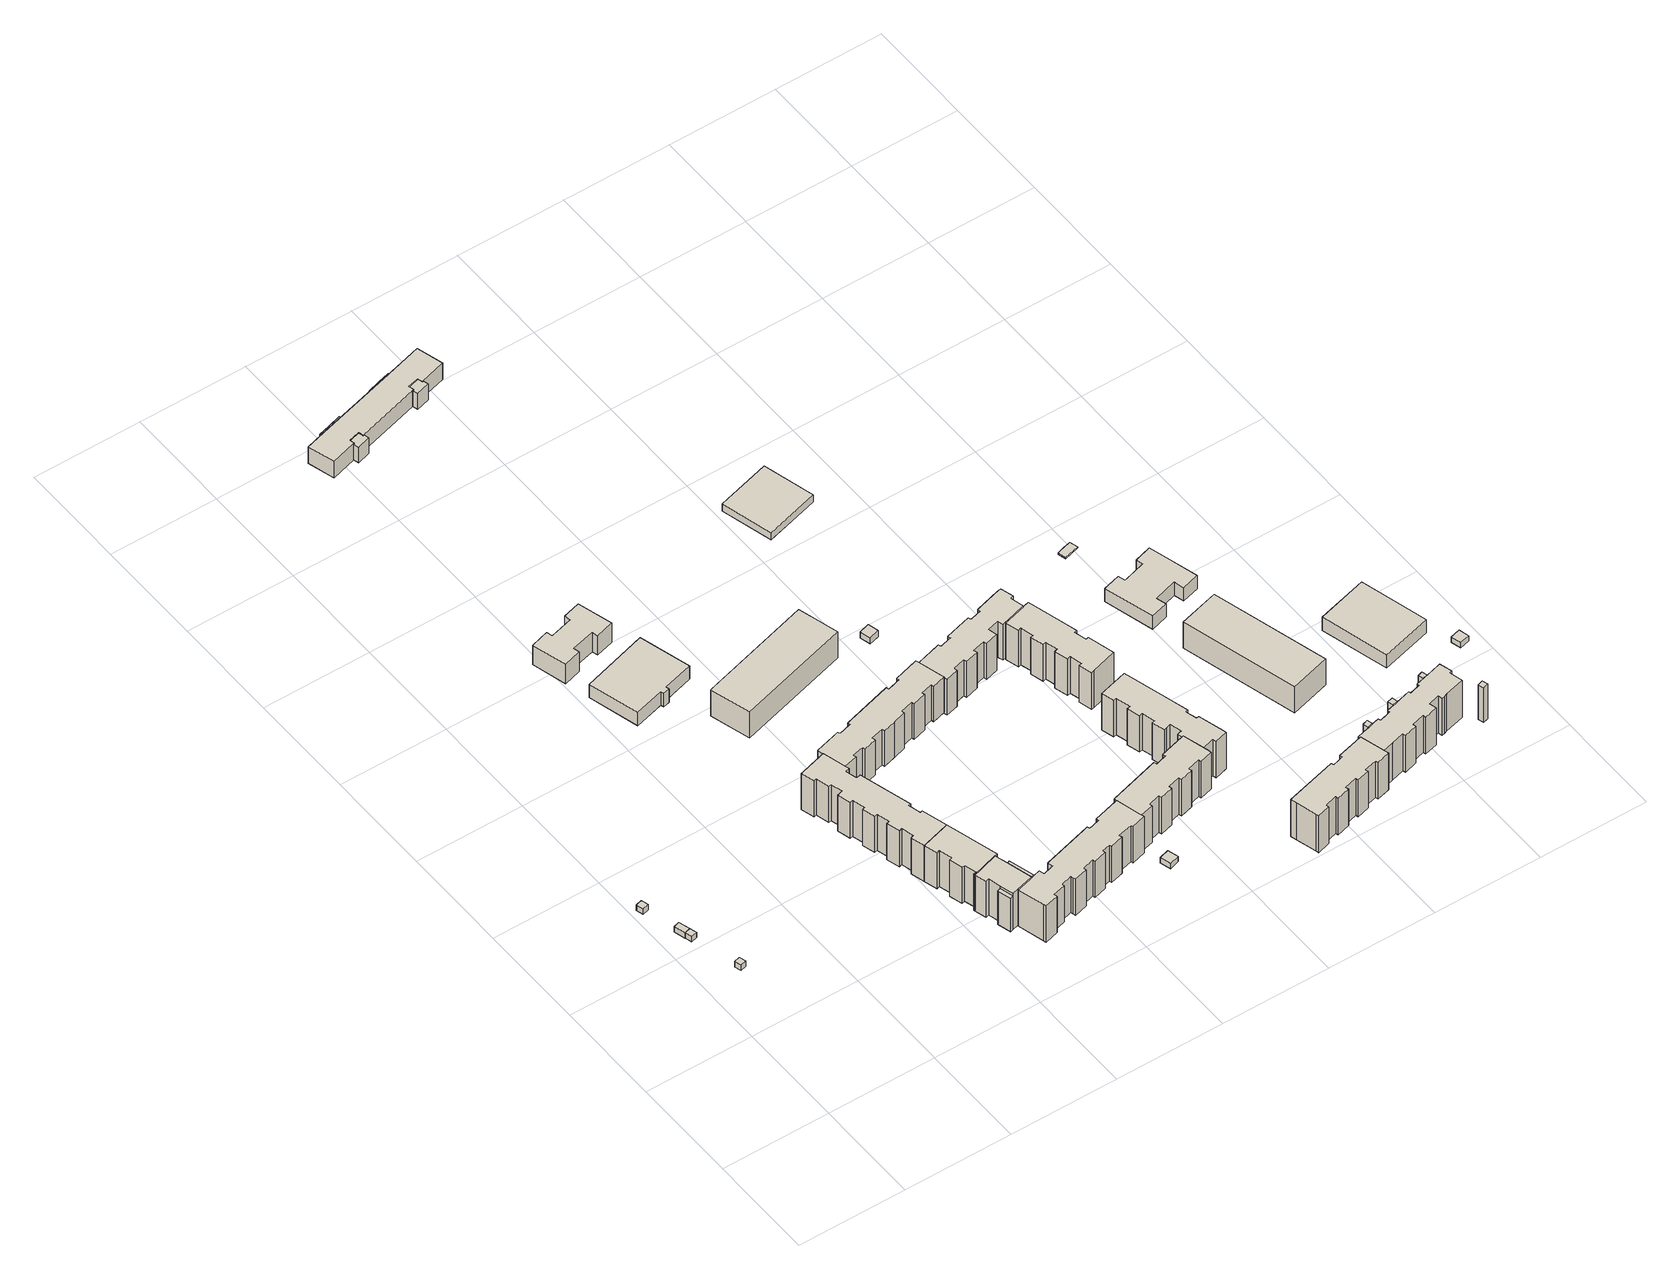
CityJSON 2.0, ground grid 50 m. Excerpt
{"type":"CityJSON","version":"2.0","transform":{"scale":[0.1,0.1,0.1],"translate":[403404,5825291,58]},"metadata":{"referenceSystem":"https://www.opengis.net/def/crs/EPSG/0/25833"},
"CityObjects":{
"building1":{"type":"Building","attributes":{"Gemeindeschluessel":"11000010","BezugspunktDach":"2200","function":"51009_1610","measuredHeight":3.22,"storeysAboveGround":0},"address":[{"country":"Germany","locality":"Berlin"}],"geometry":[{"type":"Solid","lod":"1","boundaries":[[[[0,1,2,3]],[[4,5,6,7]],[[4,7,3,2]],[[5,4,2,1]],[[6,5,1,0]],[[7,6,0,3]]]]}]},
"building2":{"type":"Building","attributes":{"Gemeindeschluessel":"11000010","BezugspunktDach":"2200","function":"51009_1610","measuredHeight":2.99,"storeysAboveGround":0},"address":[{"country":"Germany","locality":"Berlin"}],"geometry":[{"type":"Solid","lod":"1","boundaries":[[[[8,9,10,11]],[[12,13,14,15]],[[12,15,11,10]],[[13,12,10,9]],[[14,13,9,8]],[[15,14,8,11]]]]}]},
"building3":{"type":"Building","attributes":{"Gemeindeschluessel":"11000010","BezugspunktDach":"2200","function":"31001_2523","measuredHeight":3,"storeysAboveGround":1},"address":[{"country":"Germany","locality":"Berlin","thoroughfareNumber":"44 (1)","thoroughfareName":"Eichhorster Straße"}],"geometry":[{"type":"Solid","lod":"1","boundaries":[[[[11,10,16,17]],[[18,19,20,21]],[[18,21,17,16]],[[19,18,16,10]],[[20,19,10,11]],[[21,20,11,17]]]]}]},
"building4":{"type":"Building","attributes":{"Gemeindeschluessel":"11000010","BezugspunktDach":"2200","function":"51009_1610","measuredHeight":3.11,"storeysAboveGround":0},"address":[{"country":"Germany","locality":"Berlin"}],"geometry":[{"type":"Solid","lod":"1","boundaries":[[[[22,23,24,25]],[[26,27,28,29]],[[26,29,25,24]],[[27,26,24,23]],[[28,27,23,22]],[[29,28,22,25]]]]}]},
"building5":{"type":"Building","attributes":{"Gemeindeschluessel":"11000010","function":"31001_1010"},"address":[{"country":"Germany","locality":"Berlin","thoroughfareNumber":"14, 16, 18","thoroughfareName":"Schorfheidestraße"}],"children":["building5-1","building5-2","building5-3","building5-4"]},
"building5-1":{"type":"BuildingPart","attributes":{"BezugspunktDach":"2200","measuredHeight":19.96,"storeysAboveGround":6},"parents":["building5"],"geometry":[{"type":"MultiSurface","lod":"1","boundaries":[[[30,31,32,33,34,35,36,37,38,39,40,41,42,43]],[[44,45,46,47,48,49,50,51,52,53,54,55,56,57]],[[44,57,43,42]],[[45,44,42,41]],[[46,45,41,40]],[[47,46,40,39]],[[58,38,39,38]],[[49,48,38,37]],[[50,49,37,36]],[[51,50,36,35]],[[52,51,35,34]],[[53,52,34,33]],[[54,53,33,32]],[[55,54,32,31]],[[56,55,31,30]],[[57,56,30,43]],[[48,47,39,38,58]]]}]},
"building5-2":{"type":"BuildingPart","attributes":{"BezugspunktDach":"2200","measuredHeight":19.95,"storeysAboveGround":6},"parents":["building5"],"geometry":[{"type":"MultiSurface","lod":"1","boundaries":[[[59,60,61,62,63,64,65,39,38]],[[47,66,67,68,69,70,71,72,48]],[[66,47,39,65]],[[68,67,64,63]],[[69,68,63,62]],[[73,74,69,62,61]],[[71,70,61,60]],[[72,71,60,59]],[[48,72,59,38]],[[47,48,38,39]],[[75,66,76,65,64,67]],[[70,69,74,73]]]}]},
"building5-3":{"type":"BuildingPart","attributes":{"BezugspunktDach":"2200","measuredHeight":20.09,"storeysAboveGround":6},"parents":["building5"],"geometry":[{"type":"MultiSurface","lod":"1","boundaries":[[[77,78,79,80]],[[81,82,67,66]],[[81,66,80,79]],[[82,81,79,78]],[[67,82,78,77]],[[66,65,64,77,80]],[[83,67,64,65,66]]]}]},
"building5-4":{"type":"BuildingPart","attributes":{"BezugspunktDach":"2200","measuredHeight":19.16,"storeysAboveGround":6},"parents":["building5"],"geometry":[{"type":"Solid","lod":"1","boundaries":[[[[84,74,73,85]],[[70,69,86,87]],[[70,87,85,73]],[[86,69,74,84]],[[87,86,84,85]],[[69,70,73,74]]]]}]},
"building6":{"type":"Building","attributes":{"Gemeindeschluessel":"11000010","BezugspunktDach":"2200","function":"31001_1010","measuredHeight":19.92,"storeysAboveGround":6},"address":[{"country":"Germany","locality":"Berlin","thoroughfareNumber":"20, 22, 24, 26","thoroughfareName":"Schorfheidestraße"}],"geometry":[{"type":"Solid","lod":"1","boundaries":[[[[88,89,90,91,92,93,94,95,96,97,98,99,100,101,102,103,104,105,106,43,42,41,107,108,109,110,111,112,113,114,115,116,117,118,119]],[[120,121,122,123,124,125,126,127,128,129,130,131,45,44,57,132,133,134,135,136,137,138,139,140,141,142,143,144,145,146,147,148,149,150,151]],[[120,151,119,118]],[[121,120,118,117]],[[122,121,117,116]],[[123,122,116,115]],[[124,123,115,114]],[[125,124,114,113]],[[126,125,113,112]],[[127,126,112,111]],[[128,127,111,110]],[[129,128,110,109]],[[130,129,109,108]],[[131,130,108,107]],[[45,131,107,41]],[[44,45,41,42]],[[57,44,42,43]],[[132,57,43,106]],[[133,132,106,105]],[[134,133,105,104]],[[135,134,104,103]],[[136,135,103,102]],[[137,136,102,101]],[[138,137,101,100]],[[139,138,100,99]],[[140,139,99,98]],[[141,140,98,97]],[[142,141,97,96]],[[143,142,96,95]],[[144,143,95,94]],[[145,144,94,93]],[[146,145,93,92]],[[147,146,92,91]],[[148,147,91,90]],[[149,148,90,89]],[[150,149,89,88]],[[151,150,88,119]]]]}]},
"building7":{"type":"Building","attributes":{"Gemeindeschluessel":"11000010","BezugspunktDach":"2200","function":"31001_3021","measuredHeight":10.74,"storeysAboveGround":3},"address":[{"country":"Germany","locality":"Berlin","thoroughfareNumber":"42 (1)","thoroughfareName":"Schorfheidestraße"}],"geometry":[{"type":"Solid","lod":"1","boundaries":[[[[152,153,154,155,156,157,158,159,160,161,162,163]],[[164,165,166,167,168,169,170,171,172,173,174,175]],[[164,175,163,162]],[[165,164,162,161]],[[166,165,161,160]],[[167,166,160,159]],[[168,167,159,158]],[[169,168,158,157]],[[170,169,157,156]],[[171,170,156,155]],[[172,171,155,154]],[[173,172,154,153]],[[174,173,153,152]],[[175,174,152,163]]]]}]},
"building8":{"type":"Building","attributes":{"Gemeindeschluessel":"11000010","BezugspunktDach":"2200","function":"31001_3021","measuredHeight":7.27,"storeysAboveGround":1},"address":[{"country":"Germany","locality":"Berlin","thoroughfareNumber":"42 (2)","thoroughfareName":"Schorfheidestraße"}],"geometry":[{"type":"Solid","lod":"1","boundaries":[[[[176,177,178,179,180,181,182,183]],[[184,185,186,187,188,189,190,191]],[[184,191,183,182]],[[185,184,182,181]],[[186,185,181,180]],[[187,186,180,179]],[[188,187,179,178]],[[189,188,178,177]],[[190,189,177,176]],[[191,190,176,183]]]]}]},
"building9":{"type":"Building","attributes":{"Gemeindeschluessel":"11000010","BezugspunktDach":"2200","function":"31001_1010","measuredHeight":20.21,"storeysAboveGround":6},"address":[{"country":"Germany","locality":"Berlin","thoroughfareNumber":"42, 44, 46, 48","thoroughfareName":"Golliner Straße"}],"geometry":[{"type":"Solid","lod":"1","boundaries":[[[[192,193,194,195,196,197,198,199,200,201,202,203,204,205,206,207,208,209,210,211,212,213,214,215,216,217,218,219,220,221,222,223,224,225,226]],[[227,228,229,230,231,232,233,234,235,236,237,238,239,240,241,242,243,244,245,246,247,248,249,250,251,252,253,254,255,256,257,258,259,260,261]],[[227,261,226,225]],[[228,227,225,224]],[[229,228,224,223]],[[230,229,223,222]],[[231,230,222,221]],[[232,231,221,220]],[[233,232,220,219]],[[234,233,219,218]],[[235,234,218,217]],[[236,235,217,216]],[[237,236,216,215]],[[238,237,215,214]],[[239,238,214,213]],[[240,239,213,212]],[[241,240,212,211]],[[242,241,211,210]],[[243,242,210,209]],[[244,243,209,208]],[[245,244,208,207]],[[246,245,207,206]],[[247,246,206,205]],[[248,247,205,204]],[[249,248,204,203]],[[250,249,203,202]],[[251,250,202,201]],[[252,251,201,200]],[[253,252,200,199]],[[254,253,199,198]],[[255,254,198,197]],[[256,255,197,196]],[[257,256,196,195]],[[258,257,195,194]],[[259,258,194,193]],[[260,259,193,192]],[[261,260,192,226]]]]}]},
"building10":{"type":"Building","attributes":{"Gemeindeschluessel":"11000010","BezugspunktDach":"2200","function":"31001_1010","measuredHeight":19.69,"storeysAboveGround":6},"address":[{"country":"Germany","locality":"Berlin","thoroughfareNumber":"28, 30, 32, 34","thoroughfareName":"Schorfheidestraße"}],"geometry":[{"type":"Solid","lod":"1","boundaries":[[[[262,263,264,265,266,267,268,269,270,271,272,273,274,275,276,277,278,279,280,281,282,283,284,285,286,287,288,289,290,291,292,293,294]],[[295,296,297,298,299,300,301,302,303,304,305,306,307,308,309,310,311,312,313,314,315,316,317,318,319,320,321,322,323,324,325,326,327]],[[295,327,294,293]],[[296,295,293,292]],[[297,296,292,291]],[[298,297,291,290]],[[299,298,290,289]],[[300,299,289,288]],[[301,300,288,287]],[[302,301,287,286]],[[303,302,286,285]],[[304,303,285,284]],[[305,304,284,283]],[[306,305,283,282]],[[307,306,282,281]],[[308,307,281,280]],[[309,308,280,279]],[[310,309,279,278]],[[311,310,278,277]],[[312,311,277,276]],[[313,312,276,275]],[[314,313,275,274]],[[315,314,274,273]],[[316,315,273,272]],[[317,316,272,271]],[[318,317,271,270]],[[319,318,270,269]],[[320,319,269,268]],[[321,320,268,267]],[[322,321,267,266]],[[323,322,266,265]],[[324,323,265,264]],[[325,324,264,263]],[[326,325,263,262]],[[327,326,262,294]]]]}]},
"building11":{"type":"Building","attributes":{"name":"Paavo-Nurmi-Grundschule","Gemeindeschluessel":"11000010","BezugspunktDach":"2200","function":"31001_3021","measuredHeight":14.47,"storeysAboveGround":4},"address":[{"country":"Germany","locality":"Berlin","thoroughfareNumber":"42","thoroughfareName":"Schorfheidestraße"}],"geometry":[{"type":"Solid","lod":"1","boundaries":[[[[328,329,330,331]],[[332,333,334,335]],[[332,335,331,330]],[[333,332,330,329]],[[334,333,329,328]],[[335,334,328,331]]]]}]},
"building12":{"type":"Building","attributes":{"Gemeindeschluessel":"11000010","BezugspunktDach":"2200","function":"51009_1610","measuredHeight":8.64,"storeysAboveGround":0},"address":[{"country":"Germany","locality":"Berlin"}],"geometry":[{"type":"Solid","lod":"1","boundaries":[[[[336,337,338,339,340,341,342,343]],[[344,345,346,347,348,349,350,351]],[[344,351,343,342]],[[345,344,342,341]],[[346,345,341,340]],[[347,346,340,339]],[[348,347,339,338]],[[349,348,338,337]],[[350,349,337,336]],[[351,350,336,343]]]]}]},
"building13":{"type":"Building","attributes":{"Gemeindeschluessel":"11000010","BezugspunktDach":"2200","function":"51009_1610","measuredHeight":3.2,"storeysAboveGround":0},"address":[{"country":"Germany","locality":"Berlin"}],"geometry":[{"type":"Solid","lod":"1","boundaries":[[[[352,353,354,355]],[[356,357,358,359]],[[356,359,355,354]],[[357,356,354,353]],[[358,357,353,352]],[[359,358,352,355]]]]}]},
"building14":{"type":"Building","attributes":{"Gemeindeschluessel":"11000010","BezugspunktDach":"2200","function":"31001_2523","measuredHeight":2.92,"storeysAboveGround":1},"address":[{"country":"Germany","locality":"Berlin","thoroughfareNumber":"36 (1)","thoroughfareName":"Golliner Straße"}],"geometry":[{"type":"Solid","lod":"1","boundaries":[[[[360,361,362,363]],[[364,365,366,367]],[[364,367,363,362]],[[365,364,362,361]],[[366,365,361,360]],[[367,366,360,363]]]]}]},
"building15":{"type":"Building","attributes":{"Gemeindeschluessel":"11000010","function":"31001_3065"},"address":[{"country":"Germany","locality":"Berlin","thoroughfareNumber":"48, 50","thoroughfareName":"Schorfheidestraße"}],"children":["building15-1","building15-2","building15-3"]},
"building15-1":{"type":"BuildingPart","attributes":{"BezugspunktDach":"2200","measuredHeight":9.11,"storeysAboveGround":3},"parents":["building15"],"geometry":[{"type":"MultiSurface","lod":"1","boundaries":[[[368,369,370,371,372,373,374,375,376,377,378,379,380,381,382,383,384,385,386,387]],[[388,389,390,391,392,393,394,395,396,397,398,399,400,401,402,403,404,405,406,407]],[[388,407,387,386]],[[389,388,389,408,409,410,386,385]],[[390,389,385,384]],[[391,411,412,384,383]],[[392,391,383,382]],[[393,392,382,381]],[[394,393,381,380]],[[395,394,380,379]],[[396,395,379,378]],[[397,396,378,377]],[[398,397,377,376]],[[399,398,376,375]],[[400,399,375,374]],[[401,400,374,373]],[[402,401,373,372]],[[403,402,372,371]],[[404,403,371,370]],[[405,404,370,369]],[[406,405,369,368]],[[407,406,368,387]],[[410,409,408,389,388]],[[390,412,411,391]]]}]},
"building15-2":{"type":"BuildingPart","attributes":{"BezugspunktDach":"2200","measuredHeight":3.08,"storeysAboveGround":3},"parents":["building15"],"geometry":[{"type":"Solid","lod":"1","boundaries":[[[[413,414,412,411,415,416,417,418]],[[419,420,421,422,423,424,425,426]],[[419,426,418,417]],[[420,419,417,416]],[[421,420,416,415]],[[422,421,415,411]],[[423,422,411,391,390,412]],[[424,423,412,414]],[[425,424,414,413]],[[426,425,413,418]],[[412,390,391,411]]]]}]},
"building15-3":{"type":"BuildingPart","attributes":{"BezugspunktDach":"2200","measuredHeight":3.22,"storeysAboveGround":3},"parents":["building15"],"geometry":[{"type":"Solid","lod":"1","boundaries":[[[[409,408,427,354,353,352]],[[357,356,428,389,388,358]],[[357,358,352,353]],[[356,357,353,354]],[[428,356,354,427]],[[389,428,427,408]],[[358,388,409,352]],[[388,389,408,409]]]]}]},
"building16":{"type":"Building","attributes":{"Gemeindeschluessel":"11000010","BezugspunktDach":"2200","function":"51009_1610","measuredHeight":3.09,"storeysAboveGround":0},"address":[{"country":"Germany","locality":"Berlin"}],"geometry":[{"type":"Solid","lod":"1","boundaries":[[[[416,415,429,417]],[[430,421,420,419]],[[430,419,417,429]],[[421,430,429,415]],[[420,421,415,416]],[[419,420,416,417]]]]}]},
"building17":{"type":"Building","attributes":{"Gemeindeschluessel":"11000010","BezugspunktDach":"2200","function":"51009_1610","measuredHeight":8.84,"storeysAboveGround":0},"address":[{"country":"Germany","locality":"Berlin"}],"geometry":[{"type":"Solid","lod":"1","boundaries":[[[[431,432,433,434,435,436,437,438]],[[396,395,394,439,440,399,398,397]],[[396,397,438,437]],[[395,396,437,436]],[[394,395,436,435]],[[439,394,435,434]],[[440,439,434,433]],[[399,440,433,432]],[[398,399,432,431]],[[397,398,431,438]]]]}]},
"building18":{"type":"Building","attributes":{"Gemeindeschluessel":"11000010","BezugspunktDach":"2200","function":"31001_1010","measuredHeight":20.35,"storeysAboveGround":6},"address":[{"country":"Germany","locality":"Berlin","thoroughfareNumber":"36, 38, 40","thoroughfareName":"Golliner Straße"}],"geometry":[{"type":"Solid","lod":"1","boundaries":[[[[216,215,214,441,442,443,444,445,446,447,448,449,450,451,452,453,454,455,456,457,458,459,460,461]],[[462,463,464,465,466,467,468,469,470,471,472,473,474,475,476,477,478,479,480,481,482,483,484,485]],[[462,485,461,460]],[[463,462,460,459]],[[464,463,459,458]],[[465,464,458,457]],[[466,465,457,456]],[[467,466,456,455]],[[468,467,455,454]],[[469,468,454,453]],[[470,469,453,452]],[[471,470,452,451]],[[472,471,451,450]],[[473,472,450,449]],[[474,473,449,448]],[[475,474,448,447]],[[476,475,447,446]],[[477,476,446,445]],[[478,477,445,444]],[[479,478,444,443]],[[480,479,443,442]],[[481,480,442,441]],[[482,481,441,214]],[[483,482,214,215]],[[484,483,215,216]],[[485,484,216,461]]]]}]},
"building19":{"type":"Building","attributes":{"Gemeindeschluessel":"11000010","BezugspunktDach":"2200","function":"31001_2523","measuredHeight":3.33,"storeysAboveGround":1},"address":[{"country":"Germany","locality":"Berlin","thoroughfareNumber":"42 (3)","thoroughfareName":"Schorfheidestraße"}],"geometry":[{"type":"Solid","lod":"1","boundaries":[[[[486,487,488,489]],[[490,491,492,493]],[[490,493,489,488]],[[491,490,488,487]],[[492,491,487,486]],[[493,492,486,489]]]]}]},
"building20":{"type":"Building","attributes":{"Gemeindeschluessel":"11000010","BezugspunktDach":"2200","function":"31001_1010","measuredHeight":19.93,"storeysAboveGround":6},"address":[{"country":"Germany","locality":"Berlin","thoroughfareNumber":"36, 38, 40","thoroughfareName":"Schorfheidestraße"}],"geometry":[{"type":"Solid","lod":"1","boundaries":[[[[494,495,496,497,498,499,500,501,502,503,504,505,506,507,508,509,510,511,512,513,514,515,516,517,518,519,520,521,522,523,524,525]],[[526,527,528,529,530,531,532,533,534,535,536,537,538,539,540,541,542,543,544,545,546,547,548,549,550,551,552,553,554,555,556,557]],[[526,557,525,524]],[[527,526,524,523]],[[528,527,523,522]],[[529,528,522,521]],[[530,529,521,520]],[[531,530,520,519]],[[532,531,519,518]],[[533,532,518,517]],[[534,533,517,516]],[[535,534,516,515]],[[536,535,515,514]],[[537,536,514,513]],[[538,537,513,512]],[[539,538,512,511]],[[540,539,511,510]],[[541,540,510,509]],[[542,541,509,508]],[[543,542,508,507]],[[544,543,507,506]],[[545,544,506,505]],[[546,545,505,504]],[[547,546,504,503]],[[548,547,503,502]],[[549,548,502,501]],[[550,549,501,500]],[[551,550,500,499]],[[552,551,499,498]],[[553,552,498,497]],[[554,553,497,496]],[[555,554,496,495]],[[556,555,495,494]],[[557,556,494,525]]]]}]},
"building21":{"type":"Building","attributes":{"Gemeindeschluessel":"11000010","BezugspunktDach":"2200","function":"31001_1010","measuredHeight":20.25,"storeysAboveGround":6},"address":[{"country":"Germany","locality":"Berlin","thoroughfareNumber":"1, 3, 5","thoroughfareName":"Hohenwalder Straße"}],"geometry":[{"type":"Solid","lod":"1","boundaries":[[[[558,559,560,561,562,563,564,565,566,567,568,569,570,571,572,573,574,575,576,577,578,579,580,581,582,583]],[[584,585,586,587,588,589,590,591,592,593,594,595,596,597,598,599,600,601,602,603,604,605,606,607,608,609]],[[584,609,583,582]],[[585,584,582,581]],[[586,585,581,580]],[[587,586,580,579]],[[588,587,579,578]],[[589,588,578,577]],[[590,589,577,576]],[[591,590,576,575]],[[592,591,575,574]],[[593,592,574,573]],[[594,593,573,572]],[[595,594,572,571]],[[596,595,571,570]],[[597,596,570,569]],[[598,597,569,568]],[[599,598,568,567]],[[600,599,567,566]],[[601,600,566,565]],[[602,601,565,564]],[[603,602,564,563]],[[604,603,563,562]],[[605,604,562,561]],[[606,605,561,560]],[[607,606,560,559]],[[608,607,559,558]],[[609,608,558,583]]]]}]},
"building22":{"type":"Building","attributes":{"Gemeindeschluessel":"11000010","BezugspunktDach":"2200","function":"31001_1010","measuredHeight":20.42,"storeysAboveGround":6},"address":[{"country":"Germany","locality":"Berlin","thoroughfareNumber":"11, 7, 9","thoroughfareName":"Hohenwalder Straße"}],"geometry":[{"type":"Solid","lod":"1","boundaries":[[[[610,611,612,613,614,615,616,617,618,619,620,621,622,623,624,625,626,627,628,629,630,631,632]],[[633,634,635,636,637,638,639,640,641,642,643,644,645,646,647,648,649,650,651,652,653,654,655]],[[633,655,632,631]],[[634,633,631,630]],[[635,634,630,629]],[[636,635,629,628]],[[637,636,628,627]],[[638,637,627,626]],[[639,638,626,625]],[[640,639,625,624]],[[641,640,624,623]],[[642,641,623,622]],[[643,642,622,621]],[[644,643,621,620]],[[645,644,620,619]],[[646,645,619,618]],[[647,646,618,617]],[[648,647,617,616]],[[649,648,616,615]],[[650,649,615,614]],[[651,650,614,613]],[[652,651,613,612]],[[653,652,612,611]],[[654,653,611,610]],[[655,654,610,632]]]]}]},
"building23":{"type":"Building","attributes":{"name":"MZG","Gemeindeschluessel":"11000010","BezugspunktDach":"2200","function":"31001_3021","measuredHeight":3.91,"storeysAboveGround":1},"address":[{"country":"Germany","locality":"Berlin","thoroughfareNumber":"13","thoroughfareName":"Hohenwalder Straße"}],"geometry":[{"type":"Solid","lod":"1","boundaries":[[[[656,657,658,659]],[[660,661,662,663]],[[660,663,659,658]],[[661,660,658,657]],[[662,661,657,656]],[[663,662,656,659]]]]}]},
"building24":{"type":"Building","attributes":{"Gemeindeschluessel":"11000010","BezugspunktDach":"2200","function":"31001_1010","measuredHeight":20.37,"storeysAboveGround":6},"address":[{"country":"Germany","locality":"Berlin","thoroughfareNumber":"39, 41, 43","thoroughfareName":"Golliner Straße"}],"geometry":[{"type":"Solid","lod":"1","boundaries":[[[[664,665,666,667,668,669,670,671,672,673,674,675,676,677,678,679,680,681,682,683,684,685,686,687]],[[688,689,690,691,692,693,694,695,696,697,698,699,700,701,702,703,704,705,706,707,708,709,710,711]],[[688,711,687,686]],[[689,688,686,685]],[[690,689,685,684]],[[691,690,684,683]],[[692,691,683,682]],[[693,692,682,681]],[[694,693,681,680]],[[695,694,680,679]],[[696,695,679,678]],[[697,696,678,677]],[[698,697,677,676]],[[699,698,676,675]],[[700,699,675,674]],[[701,700,674,673]],[[702,701,673,672]],[[703,702,672,671]],[[704,703,671,670]],[[705,704,670,669]],[[706,705,669,668]],[[707,706,668,667]],[[708,707,667,666]],[[709,708,666,665]],[[710,709,665,664]],[[711,710,664,687]]]]}]},
"building25":{"type":"Building","attributes":{"Gemeindeschluessel":"11000010","BezugspunktDach":"2200","function":"51009_1610","measuredHeight":20.07,"storeysAboveGround":0},"address":[{"country":"Germany","locality":"Berlin"}],"geometry":[{"type":"Solid","lod":"1","boundaries":[[[[712,713,714,715]],[[716,717,718,719]],[[716,719,715,714]],[[717,716,714,713]],[[718,717,713,712]],[[719,718,712,715]]]]}]},
"building26":{"type":"Building","attributes":{"name":"Johann-Julius-Hecker-Schule","Gemeindeschluessel":"11000010","BezugspunktDach":"2200","function":"31001_3021","measuredHeight":14.44,"storeysAboveGround":4},"address":[{"country":"Germany","locality":"Berlin","thoroughfareNumber":"2","thoroughfareName":"Hohenwalder Straße"}],"geometry":[{"type":"Solid","lod":"1","boundaries":[[[[720,721,722,723]],[[724,725,726,727]],[[724,727,723,722]],[[725,724,722,721]],[[726,725,721,720]],[[727,726,720,723]]]]}]},
"building27":{"type":"Building","attributes":{"Gemeindeschluessel":"11000010","BezugspunktDach":"2200","function":"51009_1610","measuredHeight":20.29,"storeysAboveGround":0},"address":[{"country":"Germany","locality":"Berlin"}],"geometry":[{"type":"Solid","lod":"1","boundaries":[[[[728,729,730,731]],[[732,733,734,735]],[[732,735,731,730]],[[733,732,730,729]],[[734,733,729,728]],[[735,734,728,731]]]]}]},
"building28":{"type":"Building","attributes":{"Gemeindeschluessel":"11000010","BezugspunktDach":"2200","function":"31001_1010","measuredHeight":20.5,"storeysAboveGround":6},"address":[{"country":"Germany","locality":"Berlin","thoroughfareNumber":"33, 35, 37","thoroughfareName":"Golliner Straße"}],"geometry":[{"type":"Solid","lod":"1","boundaries":[[[[736,737,738,739,740,741,742,743,744,745,746,747,748,749,750,751,752,753,754,755,756,757,758,759,760,761,762,763,764,765,766,767,768,769,770,771]],[[772,773,774,775,776,777,778,779,780,781,782,783,784,785,786,787,788,789,790,791,792,793,794,795,796,797,798,799,800,801,802,803,804,805,806,807]],[[772,807,771,770]],[[773,772,770,769]],[[774,773,769,768]],[[775,774,768,767]],[[776,775,767,766]],[[777,776,766,765]],[[778,777,765,764]],[[779,778,764,763]],[[780,779,763,762]],[[781,780,762,761]],[[782,781,761,760]],[[783,782,760,759]],[[784,783,759,758]],[[785,784,758,757]],[[786,785,757,756]],[[787,786,756,755]],[[788,787,755,754]],[[789,788,754,753]],[[790,789,753,752]],[[791,790,752,751]],[[792,791,751,750]],[[793,792,750,749]],[[794,793,749,748]],[[795,794,748,747]],[[796,795,747,746]],[[797,796,746,745]],[[798,797,745,744]],[[799,798,744,743]],[[800,799,743,742]],[[801,800,742,741]],[[802,801,741,740]],[[803,802,740,739]],[[804,803,739,738]],[[805,804,738,737]],[[806,805,737,736]],[[807,806,736,771]]]]}]},
"building29":{"type":"Building","attributes":{"Gemeindeschluessel":"11000010","BezugspunktDach":"2200","function":"31001_2000","measuredHeight":1.27,"storeysAboveGround":1},"address":[{"country":"Germany","locality":"Berlin","thoroughfareNumber":"2 (2)","thoroughfareName":"Hohenwalder Straße"}],"geometry":[{"type":"Solid","lod":"1","boundaries":[[[[808,809,810,811,812]],[[813,814,815,816,817]],[[813,817,812,811]],[[814,813,811,810]],[[815,814,810,809]],[[816,815,809,808]],[[817,816,808,812]]]]}]},
"building30":{"type":"Building","attributes":{"Gemeindeschluessel":"11000010","BezugspunktDach":"2200","function":"31001_3021","measuredHeight":7.35,"storeysAboveGround":2},"address":[{"country":"Germany","locality":"Berlin","thoroughfareNumber":"2 (3)","thoroughfareName":"Hohenwalder Straße"}],"geometry":[{"type":"Solid","lod":"1","boundaries":[[[[818,819,820,821,822,823,824,825,826,827,828,829]],[[830,831,832,833,834,835,836,837,838,839,840,841]],[[830,841,829,828]],[[831,830,828,827]],[[832,831,827,826]],[[833,832,826,825]],[[834,833,825,824]],[[835,834,824,823]],[[836,835,823,822]],[[837,836,822,821]],[[838,837,821,820]],[[839,838,820,819]],[[840,839,819,818]],[[841,840,818,829]]]]}]},
"building31":{"type":"Building","attributes":{"Gemeindeschluessel":"11000010","BezugspunktDach":"2200","function":"51009_1610","measuredHeight":20.51,"storeysAboveGround":0},"address":[{"country":"Germany","locality":"Berlin"}],"geometry":[{"type":"Solid","lod":"1","boundaries":[[[[842,843,844,845]],[[846,847,848,849]],[[846,849,845,844]],[[847,846,844,843]],[[848,847,843,842]],[[849,848,842,845]]]]}]},
"building32":{"type":"Building","attributes":{"Gemeindeschluessel":"11000010","BezugspunktDach":"2200","function":"51009_1610","measuredHeight":19.36,"storeysAboveGround":0},"address":[{"country":"Germany","locality":"Berlin"}],"geometry":[{"type":"Solid","lod":"1","boundaries":[[[[850,851,852,853]],[[854,855,856,857]],[[854,857,853,852]],[[855,854,852,851]],[[856,855,851,850]],[[857,856,850,853]]]]}]},
"building33":{"type":"Building","attributes":{"Gemeindeschluessel":"11000010","BezugspunktDach":"2200","function":"31001_3021","measuredHeight":7.42,"storeysAboveGround":1},"address":[{"country":"Germany","locality":"Berlin","thoroughfareNumber":"2 (1)","thoroughfareName":"Hohenwalder Straße"}],"geometry":[{"type":"Solid","lod":"1","boundaries":[[[[858,859,860,861,862]],[[863,864,865,866,867]],[[863,867,862,861]],[[864,863,861,860]],[[865,864,860,859]],[[866,865,859,858]],[[867,866,858,862]]]]}]},
"building34":{"type":"Building","attributes":{"Gemeindeschluessel":"11000010","BezugspunktDach":"2200","function":"31001_2523","measuredHeight":2.98,"storeysAboveGround":1},"address":[{"country":"Germany","locality":"Berlin","thoroughfareNumber":"33 (1)","thoroughfareName":"Golliner Straße"}],"geometry":[{"type":"Solid","lod":"1","boundaries":[[[[868,869,870,871]],[[872,873,874,875]],[[872,875,871,870]],[[873,872,870,869]],[[874,873,869,868]],[[875,874,868,871]]]]}]}
},
"vertices":[
[148,774,79],[175,782,79],[166,811,79],[139,804,79],[166,811,47],[175,782,47],[148,774,47],[139,804,47],
[83,1008,77],[111,1015,77],[102,1046,77],[74,1038,77],[102,1046,48],[111,1015,48],[83,1008,48],[74,1038,48],
[87,1097,77],[60,1090,77],[87,1097,47],[102,1046,47],[74,1038,47],[60,1090,47],
[19,1236,76],[48,1244,76],[39,1275,76],[10,1268,76],[39,1275,45],[48,1244,45],[19,1236,45],[10,1268,45],
[1015,695,235],[1029,699,235],[1046,640,235],[1031,635,235],[1047,575,235],[1062,580,235],[1078,525,235],[1063,521,235],[1064,515,235],[1185,552,235],[1198,556,235],[1132,792,235],[1013,758,235],[998,754,235],[1013,758,35],[1132,792,35],[1198,556,35],[1185,552,35],[1064,515,35],[1063,521,35],[1078,525,35],[1062,580,35],[1047,575,35],[1031,635,35],[1046,640,35],[1029,699,35],[1015,695,35],[998,754,35],[1064,515,155],
[1079,461,235],[1094,466,235],[1109,411,235],[1126,350,235],[1155,358,235],[1233,379,235],[1202,493,235],[1202,493,35],[1233,379,35],[1155,358,35],[1126,350,35],[1109,411,35],[1094,466,35],[1079,461,35],[1109,411,222],[1126,350,222],[1232,385,35],[1202,493,135],
[1233,379,236],[1246,383,236],[1214,497,236],[1202,493,236],[1214,497,35],[1246,383,35],[1219,429,35],
[1111,345,222],[1094,406,222],[1111,345,35],[1094,406,35],
[856,1277,235],[868,1281,235],[884,1220,235],[897,1223,235],[911,1171,235],[899,1168,235],[886,1164,235],[902,1104,235],[915,1108,235],[931,1051,235],[918,1047,235],[934,989,235],[948,993,235],[963,936,235],[949,932,235],[966,872,235],[980,878,235],[995,821,235],[981,816,235],[1099,908,235],[1088,904,235],[1073,960,235],[1084,963,235],[1017,1200,235],[997,1195,235],[983,1248,235],[1003,1253,235],[998,1270,235],[995,1282,235],[969,1374,235],[851,1341,235],[839,1338,235],[851,1341,35],[969,1374,35],[995,1282,35],[998,1270,35],[1003,1253,35],[983,1248,35],[997,1195,35],[1017,1200,35],[1084,963,35],[1073,960,35],[1088,904,35],[1099,908,35],[981,816,35],[995,821,35],[980,878,35],[966,872,35],[949,932,35],[963,936,35],[948,993,35],[934,989,35],[918,1047,35],[931,1051,35],[915,1108,35],[902,1104,35],[886,1164,35],[899,1168,35],[911,1171,35],[897,1223,35],[884,1220,35],[868,1281,35],[856,1277,35],[839,1338,35],
[497,2403,142],[578,2426,142],[571,2454,142],[678,2481,142],[685,2454,142],[768,2477,142],[723,2635,142],[643,2613,142],[650,2585,142],[544,2557,142],[537,2584,142],[454,2560,142],[537,2584,35],[544,2557,35],[650,2585,35],[643,2613,35],[723,2635,35],[768,2477,35],[685,2454,35],[678,2481,35],[571,2454,35],[578,2426,35],[497,2403,35],[454,2560,35],
[592,2063,107],[726,2100,107],[731,2086,107],[761,2094,107],[758,2109,107],[896,2147,107],[830,2379,107],[528,2293,107],[830,2379,34],[896,2147,34],[758,2109,34],[761,2094,34],[731,2086,34],[726,2100,34],[592,2063,34],[528,2293,34],
[1188,238,231],[1191,225,231],[1255,243,231],[1252,256,231],[1310,272,231],[1308,283,231],[1359,298,231],[1362,286,231],[1366,274,231],[1427,291,231],[1424,303,231],[1479,319,231],[1482,307,231],[1541,323,231],[1538,335,231],[1577,346,231],[1580,334,231],[1640,351,231],[1636,363,231],[1704,381,231],[1707,370,231],[1772,388,231],[1769,400,231],[1765,412,231],[1736,519,231],[1615,486,231],[1618,474,231],[1567,460,231],[1562,471,231],[1330,406,231],[1336,382,231],[1285,368,231],[1279,392,231],[1246,383,231],[1155,358,231],[1246,383,29],[1279,392,29],[1285,368,29],[1336,382,29],[1330,406,29],[1562,471,29],[1567,460,29],[1618,474,29],[1615,486,29],[1736,519,29],[1765,412,29],[1769,400,29],[1772,388,29],[1707,370,29],[1704,381,29],[1636,363,29],[1640,351,29],[1580,334,29],[1577,346,29],[1538,335,29],[1541,323,29],[1482,307,29],[1479,319,29],[1424,303,29],[1427,291,29],[1366,274,29],[1362,286,29],[1359,298,29],[1308,283,29],[1310,272,29],[1252,256,29],[1255,243,29],[1191,225,29],[1188,238,29],[1155,358,29],
[969,1374,234],[995,1282,234],[998,1270,234],[1061,1287,234],[1057,1299,234],[1111,1314,234],[1114,1302,234],[1173,1318,234],[1170,1331,234],[1226,1346,234],[1229,1334,234],[1289,1351,234],[1347,1367,234],[1343,1379,234],[1402,1395,234],[1405,1383,234],[1466,1400,234],[1463,1412,234],[1517,1427,234],[1520,1415,234],[1581,1432,234],[1577,1444,234],[1547,1552,234],[1543,1564,234],[1429,1532,234],[1431,1520,234],[1372,1503,234],[1369,1515,234],[1141,1451,234],[1143,1439,234],[1084,1423,234],[1080,1434,234],[962,1401,234],[1080,1434,37],[1084,1423,37],[1143,1439,37],[1141,1451,37],[1369,1515,37],[1372,1503,37],[1431,1520,37],[1429,1532,37],[1543,1564,37],[1547,1552,37],[1577,1444,37],[1581,1432,37],[1520,1415,37],[1517,1427,37],[1463,1412,37],[1466,1400,37],[1405,1383,37],[1402,1395,37],[1343,1379,37],[1347,1367,37],[1289,1351,37],[1229,1334,37],[1226,1346,37],[1170,1331,37],[1173,1318,37],[1114,1302,37],[1111,1314,37],[1057,1299,37],[1061,1287,37],[998,1270,37],[995,1282,37],[969,1374,37],[962,1401,37],
[897,1756,184],[1419,1902,184],[1366,2085,184],[845,1939,184],[1366,2085,39],[1419,1902,39],[897,1756,39],[845,1939,39],
[545,3850,105],[540,3849,105],[547,3825,105],[607,3842,105],[602,3866,105],[597,3864,105],[590,3886,105],[538,3872,105],[590,3886,19],[597,3864,19],[602,3866,19],[607,3842,19],[547,3825,19],[540,3849,19],[545,3850,19],[538,3872,19],
[502,3992,50],[558,4009,50],[553,4025,50],[497,4009,50],[553,4025,18],[558,4009,18],[502,3992,18],[497,4009,18],
[1807,265,54],[1852,279,54],[1838,326,54],[1793,313,54],[1838,326,25],[1852,279,25],[1807,265,25],[1793,313,25],
[424,3816,109],[540,3849,109],[545,3850,109],[538,3872,109],[590,3886,109],[597,3864,109],[602,3866,109],[889,3945,109],[894,3947,109],[888,3969,109],[940,3983,109],[947,3961,109],[951,3962,109],[1065,3994,109],[1031,4114,109],[910,4080,109],[853,4064,109],[626,4002,109],[509,3970,109],[390,3937,109],[509,3970,18],[626,4002,18],[853,4064,18],[910,4080,18],[1031,4114,18],[1065,3994,18],[951,3962,18],[947,3961,18],[940,3983,18],[888,3969,18],[894,3947,18],[889,3945,18],[602,3866,18],[597,3864,18],[590,3886,18],[538,3872,18],[545,3850,18],[540,3849,18],[424,3816,18],[390,3937,18],[626,4002,50],[509,3970,50],[509,3970,30],[910,4080,48],[853,4064,48],
[793,4064,48],[849,4080,48],[904,4102,48],[848,4086,48],[843,4104,48],[786,4087,48],[843,4104,17],[848,4086,17],[904,4102,17],[910,4080,17],[853,4064,17],[849,4080,17],[793,4064,17],[786,4087,17],
[613,4043,50],[613,4043,18],
[899,4120,48],[899,4120,17],
[894,3947,107],[889,3945,107],[896,3922,107],[957,3939,107],[951,3962,107],[947,3961,107],[940,3983,107],[888,3969,107],[957,3939,18],[896,3922,18],
[1830,416,231],[1827,429,231],[1881,444,231],[1884,431,231],[1944,448,231],[1941,461,231],[1999,477,231],[2003,464,231],[2061,480,231],[2058,493,231],[2116,509,231],[2119,496,231],[2178,512,231],[2175,526,231],[2167,555,231],[2142,646,231],[2022,613,231],[2026,600,231],[1973,585,231],[1969,598,231],[1733,531,231],[1969,598,28],[1973,585,28],[2026,600,28],[2022,613,28],[2142,646,28],[2167,555,28],[2175,526,28],[2178,512,28],[2119,496,28],[2116,509,28],[2058,493,28],[2061,480,28],[2003,464,28],[1999,477,28],[1941,461,28],[1944,448,28],[1884,431,28],[1881,444,28],[1827,429,28],[1830,416,28],[1769,400,28],[1765,412,28],[1736,519,28],[1733,531,28],
[1565,1891,70],[1611,1904,70],[1599,1952,70],[1551,1939,70],[1599,1952,36],[1611,1904,36],[1565,1891,36],[1551,1939,36],
[1577,1444,231],[1581,1432,231],[1586,1417,231],[1643,1433,231],[1640,1448,231],[1696,1463,231],[1700,1449,231],[1761,1466,231],[1756,1480,231],[1814,1496,231],[1818,1481,231],[1877,1498,231],[1873,1512,231],[1867,1537,231],[1921,1551,231],[1928,1527,231],[1943,1531,231],[1958,1535,231],[2048,1560,231],[2032,1621,231],[2047,1625,231],[2030,1684,231],[2015,1681,231],[1895,1647,231],[1898,1634,231],[1843,1620,231],[1840,1633,231],[1720,1600,231],[1724,1587,231],[1667,1572,231],[1664,1584,231],[1547,1552,231],[1664,1584,32],[1667,1572,32],[1724,1587,32],[1720,1600,32],[1840,1633,32],[1843,1620,32],[1898,1634,32],[1895,1647,32],[2015,1681,32],[2030,1684,32],[2047,1625,32],[2032,1621,32],[2048,1560,32],[1958,1535,32],[1943,1531,32],[1928,1527,32],[1921,1551,32],[1867,1537,32],[1873,1512,32],[1877,1498,32],[1818,1481,32],[1814,1496,32],[1756,1480,32],[1761,1466,32],[1700,1449,32],[1696,1463,32],[1640,1448,32],[1643,1433,32],[1586,1417,32],[1581,1432,32],[1577,1444,32],[1547,1552,32],
[2041,959,222],[2055,964,222],[2073,898,222],[2058,895,222],[2075,836,222],[2089,840,222],[2105,782,222],[2091,778,222],[2107,720,222],[2120,725,222],[2141,731,222],[2156,678,222],[2135,672,222],[2142,646,222],[2167,555,222],[2228,571,222],[2232,555,222],[2291,572,222],[2287,587,222],[2255,702,222],[2243,699,222],[2229,750,222],[2241,754,222],[2158,1053,222],[2039,1021,222],[2025,1017,222],[2039,1021,20],[2158,1053,20],[2241,754,20],[2229,750,20],[2243,699,20],[2255,702,20],[2287,587,20],[2291,572,20],[2232,555,20],[2228,571,20],[2167,555,20],[2142,646,20],[2135,672,20],[2156,678,20],[2141,731,20],[2120,725,20],[2107,720,20],[2091,778,20],[2105,782,20],[2089,840,20],[2075,836,20],[2058,895,20],[2073,898,20],[2055,964,20],[2041,959,20],[2025,1017,20],
[1960,1470,227],[1974,1474,227],[1990,1416,227],[1976,1412,227],[1992,1354,227],[2007,1358,227],[2022,1302,227],[2007,1298,227],[2024,1238,227],[2039,1242,227],[2054,1187,227],[2039,1184,227],[2055,1124,227],[2070,1128,227],[2187,1161,227],[2154,1284,227],[2142,1280,227],[2127,1335,227],[2140,1338,227],[2077,1568,227],[2048,1560,227],[1958,1535,227],[1943,1531,227],[1958,1535,23],[2048,1560,23],[2077,1568,23],[2140,1338,23],[2127,1335,23],[2142,1280,23],[2154,1284,23],[2187,1161,23],[2070,1128,23],[2055,1124,23],[2039,1184,23],[2054,1187,23],[2039,1242,23],[2024,1238,23],[2007,1298,23],[2022,1302,23],[2007,1358,23],[1992,1354,23],[1976,1412,23],[1990,1416,23],[1974,1474,23],[1960,1470,23],[1943,1531,23],
[1585,2568,63],[1833,2635,63],[1770,2869,63],[1522,2801,63],[1770,2869,24],[1833,2635,24],[1585,2568,24],[1522,2801,24],
[2290,111,223],[2316,19,223],[2319,6,223],[2379,23,223],[2375,35,223],[2432,51,223],[2434,38,223],[2495,55,223],[2491,67,223],[2550,83,223],[2553,71,223],[2610,86,223],[2606,99,223],[2666,115,223],[2669,103,223],[2730,119,223],[2727,132,223],[2723,144,223],[2693,250,223],[2572,218,223],[2576,206,223],[2523,191,223],[2520,203,223],[2283,139,223],[2520,203,19],[2523,191,19],[2576,206,19],[2572,218,19],[2693,250,19],[2723,144,19],[2727,132,19],[2730,119,19],[2669,103,19],[2666,115,19],[2606,99,19],[2610,86,19],[2553,71,19],[2550,83,19],[2491,67,19],[2495,55,19],[2434,38,19],[2432,51,19],[2375,35,19],[2379,23,19],[2319,6,19],[2316,19,19],[2290,111,19],[2283,139,19],
[2751,279,217],[2775,286,217],[2768,312,217],[2745,304,217],[2768,312,16],[2775,286,16],[2751,279,16],[2745,304,16],
[2680,663,156],[2863,714,156],[2717,1241,156],[2535,1191,156],[2717,1241,12],[2863,714,12],[2680,663,12],[2535,1191,12],
[2896,318,217],[2921,325,217],[2915,351,217],[2888,344,217],[2915,351,14],[2921,325,14],[2896,318,14],[2888,344,14],
[2693,250,214],[2723,144,214],[2779,159,214],[2839,176,214],[2843,163,214],[2902,180,214],[2899,192,214],[2958,208,214],[2961,196,214],[3022,212,214],[3019,225,214],[3014,244,214],[3065,258,214],[3070,239,214],[3084,243,214],[3098,247,214],[3189,271,214],[3173,331,214],[3185,335,214],[3168,392,214],[3157,389,214],[3095,372,214],[3072,366,214],[3037,357,214],[3040,347,214],[2990,332,214],[2987,343,214],[2921,325,214],[2896,318,214],[2864,310,214],[2867,299,214],[2812,283,214],[2808,295,214],[2775,286,214],[2751,279,214],[2690,263,214],[2751,279,9],[2775,286,9],[2808,295,9],[2812,283,9],[2867,299,9],[2864,310,9],[2896,318,9],[2921,325,9],[2987,343,9],[2990,332,9],[3040,347,9],[3037,357,9],[3072,366,9],[3095,372,9],[3157,389,9],[3168,392,9],[3185,335,9],[3173,331,9],[3189,271,9],[3098,247,9],[3084,243,9],[3070,239,9],[3065,258,9],[3014,244,9],[3019,225,9],[3022,212,9],[2961,196,9],[2958,208,9],[2899,192,9],[2902,180,9],[2843,163,9],[2839,176,9],[2779,159,9],[2723,144,9],[2693,250,9],[2690,263,9],
[2444,1831,26],[2513,1850,26],[2502,1886,26],[2468,1877,26],[2433,1867,26],[2468,1877,18],[2502,1886,18],[2513,1850,18],[2444,1831,18],[2433,1867,18],
[2496,1335,90],[2575,1357,90],[2562,1402,90],[2668,1432,90],[2680,1386,90],[2759,1409,90],[2697,1635,90],[2618,1612,90],[2626,1581,90],[2521,1551,90],[2512,1583,90],[2433,1561,90],[2512,1583,17],[2521,1551,17],[2626,1581,17],[2618,1612,17],[2697,1635,17],[2759,1409,17],[2680,1386,17],[2668,1432,17],[2562,1402,17],[2575,1357,17],[2496,1335,17],[2433,1561,17],
[3072,366,216],[3095,372,216],[3088,396,216],[3065,389,216],[3088,396,11],[3095,372,11],[3072,366,11],[3065,389,11],
[3239,202,201],[3263,209,201],[3256,234,201],[3232,227,201],[3256,234,8],[3263,209,8],[3239,202,8],[3232,227,8],
[3106,652,82],[3338,713,82],[3338,716,82],[3254,1020,82],[3023,957,82],[3254,1020,8],[3338,716,8],[3338,713,8],[3106,652,8],[3023,957,8],
[3400,573,36],[3445,585,36],[3433,631,36],[3388,619,36],[3433,631,6],[3445,585,6],[3400,573,6],[3388,619,6]
]}
